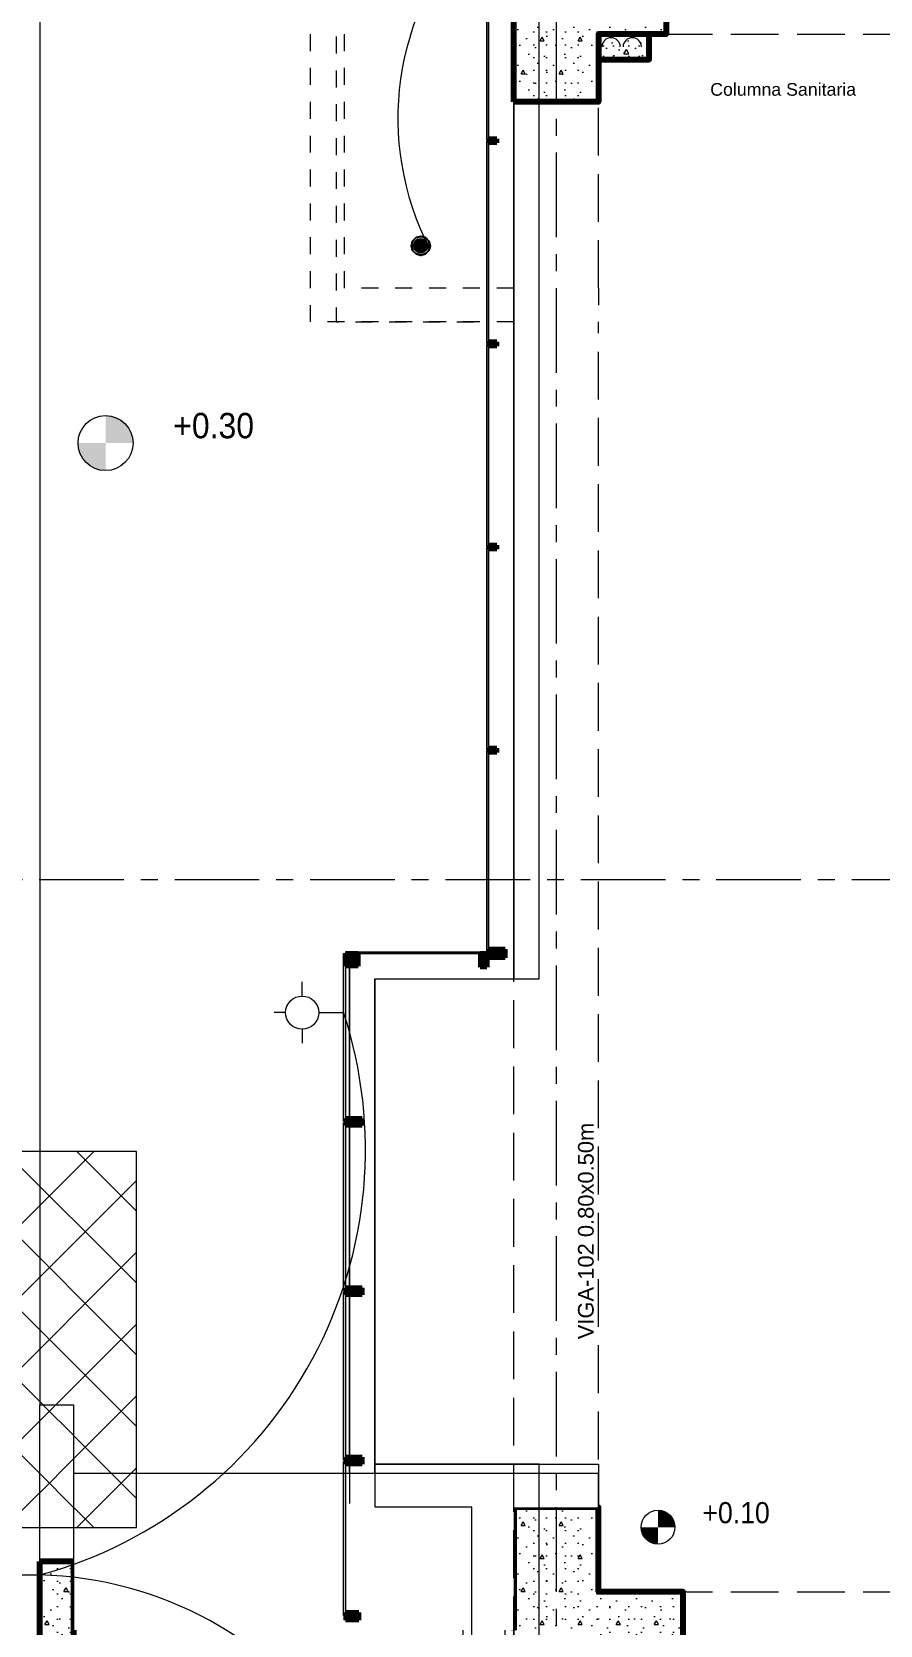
# Model space of a CAD drawing. Header units: inches. Extents: x 2704.1 to 2801.6, y 2415.6 to 2497.
# Drawn here: x 2719.08 to 2724.09, y 2455.39 to 2464.8 of the extents above; entities that cross this region are included whole.
import ezdxf
from ezdxf.lldxf.tags import DXFTag

# ---------------------------------------------------------------- set-up
doc = ezdxf.new("R2010")
doc.units = ezdxf.units.IN
doc.set_wipeout_variables(frame=1)
for name, pattern in [('Hidden Line', [0.391222, 0.282222, -0.109]), ('Punto & Raya', [0.65, 0.5, -0.075, 0, -0.075]), ('Rayas', [0.1, 0.05, -0.05]), ('super', [0.125, 0.075, -0.05]), ('Wipeout_Contour', [1, 0, -1])]:
    doc.linetypes.add(name, pattern=pattern)
for name, color, linetype, lineweight in [('.', 10, 'Continuous', 0), ('00_IE_Luminarias', 6, 'Continuous', 30), ('ALUMBRADO_PVC', 6, 'PVC1', 30)]:
    doc.layers.add(name, color=color, linetype=linetype, lineweight=lineweight)
for name, color, linetype in [('02 _ ARQ _ ALB _ Ejes Generales', 7, 'Continuous'), ('02 _ ARQ _ ZON _ Espacio.3D', 7, 'Continuous'), ('08 _ STR _ EXT _ 06 Columnas', 7, 'Continuous'), ('08 _ STR _ EXT _ 07 Losa Aligerada', 7, 'Continuous'), ('08 _ STR _ EXT _ 08 Placas Inclinadas', 7, 'Continuous'), ('08 _ STR _ EXT _ 09 Vigas', 7, 'Continuous'), ('Acabado - Muros', 7, 'Continuous'), ('ESQUEMAS', 7, 'Continuous'), ('Estructura - 03 LOSA', 7, 'Continuous'), ('Estructura - 04 MURO', 7, 'Continuous'), ('Estructura - Carga', 7, 'Continuous'), ('Marcador - Secciones', 251, 'Continuous'), ('MEP - HVAC', 7, 'Continuous'), ('Notas - Etiquetas', 251, 'Continuous')]:
    doc.layers.add(name, color=color, linetype=linetype)
doc.layers.add('DLX_TERR_LUM', color=7, linetype='Continuous', true_color=0x92fcfc)
doc.styles.add('Estilo_Generado_4', font='swisse.ttf')
doc.styles.add('{18b73a54-fa43-428c-adcb-c1c7bbdf2c84}', font='Simplex.shx')
tags = doc.linetypes.add('PVC1', pattern='A,1,-0.19772,["PVC",{18b73a54-fa43-428c-adcb-c1c7bbdf2c84},S=0.13,R=0,X=0,Y=-0.061851],-0.507647', length=1.705367).pattern_tags.tags
tags[6] = DXFTag(74, 10)
pattern_1 = [(0, (2712.85563, 2425.38577), (0, 0.3897114), [0.024375, -0.200625]), (0, (2712.96813, 2425.58063), (0, 0.3897114), [0.024375, -0.200625]), (60, (2712.85563, 2425.38577), (-0.3375, 0.1948557), [0.024375, -0.200625]), (60, (2713.08063, 2425.38577), (-0.3375, 0.1948557), [0.024375, -0.200625]), (120, (2712.88, 2425.38577), (0.3375, 0.1948557), [0.024375, -0.200625]), (120, (2713.105, 2425.38577), (0.3375, 0.1948557), [0.024375, -0.200625]), (0, (2712.85563, 2425.42327), (0, 0.075), [0, -0.075, 0, -0.1125]), (45, (2712.89313, 2425.42327), (-0.05303301, 0.05303301), [0, -0.05625, 0, -0.09375])]

# ---------------------------------------------------------------- blocks, each defined once
blk = doc.blocks.new('luminaria exterior')
at = {"layer": '.'}
h = blk.add_hatch(dxfattribs=at)
h.set_pattern_fill('TRIANG', color=4, scale=0.005)
h.set_pattern_definition([(60, (0, 0), (-0.000937499998, 0.00162379763), [0.0009375, -0.0009375]), (120, (0, 0), (-0.001874999998, 1e-12), [0.0009375, -0.0009375]), (0, (-0.0004687, 0.0008119), (0.0009375, 0.00162379763), [0.0009375, -0.0009375])])
edge = h.paths.add_edge_path()
edge.add_arc((123.5526, 16.6566), 0.0381, 0, 360)
h = blk.add_hatch(dxfattribs=at)
h.set_pattern_fill('TRANS', color=4)
h.set_pattern_definition([(0, (0, 0), (0, 0.25), []), (0, (0, 0.125), (0, 0.25), [0.125, -0.125])])
h.paths.add_polyline_path([(123.5249, 16.6566, 1), (123.5802, 16.6566, 1)])
at = {"color": 3}
blk.add_circle((123.5526, 16.6566), 0.0395, dxfattribs=at)
at = {"layer": 'DLX_TERR_LUM', "color": 3}
for points in [[(123.5048, 16.6841, 0), (123.4974, 16.6566, 0)], [(123.4974, 16.6566, 0), (123.5048, 16.6841, 0)], [(123.4974, 16.6566, 0), (123.4977, 16.6566, 0)], [(123.4974, 16.6566, 0), (123.5048, 16.6291, 0)], [(123.4977, 16.6566, 0), (123.4974, 16.6566, 0)], [(123.5048, 16.6291, 0), (123.4974, 16.6566, 0)], [(123.4977, 16.6566, 0), (123.5051, 16.6841, 0)], [(123.5051, 16.6841, 0), (123.4977, 16.6566, 0)], [(123.5051, 16.6291, 0), (123.4977, 16.6566, 0)], [(123.4977, 16.6566, 0), (123.5051, 16.6291, 0)], [(123.5249, 16.7042, 0), (123.5048, 16.6841, 0)], [(123.5048, 16.6841, 0), (123.5249, 16.7042, 0)], [(123.5048, 16.6841, 0), (123.5051, 16.6841, 0)], [(123.5051, 16.6841, 0), (123.5048, 16.6841, 0)], [(123.5051, 16.6841, 0), (123.5252, 16.7042, 0)], [(123.5252, 16.7042, 0), (123.5051, 16.6841, 0)], [(123.5182, 16.6763, 0), (123.5129, 16.6566, 0)], [(123.5129, 16.6566, 0), (123.5182, 16.6763, 0)], [(123.5129, 16.6566, 0), (123.5182, 16.6368, 0)], [(123.5182, 16.6368, 0), (123.5129, 16.6566, 0)], [(123.5327, 16.6908, 0), (123.5182, 16.6763, 0)], [(123.5182, 16.6763, 0), (123.5327, 16.6908, 0)], [(123.5524, 16.7116, 0), (123.5249, 16.7042, 0)], [(123.5249, 16.7042, 0), (123.5524, 16.7116, 0)], [(123.5249, 16.7042, 0), (123.5252, 16.7042, 0)], [(123.5252, 16.7042, 0), (123.5249, 16.7042, 0)], [(123.5252, 16.7042, 0), (123.5527, 16.7116, 0)], [(123.5527, 16.7116, 0), (123.5252, 16.7042, 0)], [(123.5524, 16.6961, 0), (123.5327, 16.6908, 0)], [(123.5327, 16.6908, 0), (123.5524, 16.6961, 0)], [(123.5799, 16.7042, 0), (123.5524, 16.7116, 0)], [(123.5524, 16.7116, 0), (123.5799, 16.7042, 0)], [(123.5722, 16.6908, 0), (123.5524, 16.6961, 0)], [(123.5524, 16.6961, 0), (123.5722, 16.6908, 0)], [(123.5527, 16.7116, 0), (123.5802, 16.7042, 0)], [(123.5802, 16.7042, 0), (123.5527, 16.7116, 0)], [(123.5722, 16.6908, 0), (123.5866, 16.6763, 0)], [(123.6, 16.6841, 0), (123.5799, 16.7042, 0)], [(123.5799, 16.7042, 0), (123.6, 16.6841, 0)], [(123.5802, 16.7042, 0), (123.6004, 16.6841, 0)], [(123.6004, 16.6841, 0), (123.5802, 16.7042, 0)], [(123.5919, 16.6566, 0), (123.5866, 16.6763, 0)], [(123.5866, 16.6763, 0), (123.5919, 16.6566, 0)], [(123.5866, 16.6368, 0), (123.5919, 16.6566, 0)], [(123.5919, 16.6566, 0), (123.5866, 16.6368, 0)], [(123.6074, 16.6566, 0), (123.6, 16.6841, 0)], [(123.6, 16.6841, 0), (123.6074, 16.6566, 0)], [(123.6, 16.6291, 0), (123.6074, 16.6566, 0)], [(123.6074, 16.6566, 0), (123.6, 16.6291, 0)], [(123.6004, 16.6841, 0), (123.6077, 16.6566, 0)], [(123.6077, 16.6566, 0), (123.6004, 16.6841, 0)], [(123.6077, 16.6566, 0), (123.6004, 16.6291, 0)], [(123.6004, 16.6291, 0), (123.6077, 16.6566, 0)], [(123.6074, 16.6566, 0), (123.6077, 16.6566, 0)], [(123.6077, 16.6566, 0), (123.6074, 16.6566, 0)], [(123.5048, 16.6291, 0), (123.5249, 16.6089, 0)], [(123.5249, 16.6089, 0), (123.5048, 16.6291, 0)], [(123.5252, 16.6089, 0), (123.5051, 16.6291, 0)], [(123.5051, 16.6291, 0), (123.5252, 16.6089, 0)], [(123.5182, 16.6368, 0), (123.5327, 16.6224, 0)], [(123.5327, 16.6224, 0), (123.5182, 16.6368, 0)], [(123.5249, 16.6089, 0), (123.5524, 16.6016, 0)], [(123.5252, 16.6089, 0), (123.5249, 16.6089, 0)], [(123.5249, 16.6089, 0), (123.5252, 16.6089, 0)], [(123.5524, 16.6016, 0), (123.5249, 16.6089, 0)], [(123.5527, 16.6016, 0), (123.5252, 16.6089, 0)], [(123.5252, 16.6089, 0), (123.5527, 16.6016, 0)], [(123.5327, 16.6224, 0), (123.5524, 16.6171, 0)], [(123.5524, 16.6171, 0), (123.5327, 16.6224, 0)], [(123.5524, 16.6171, 0), (123.5722, 16.6224, 0)], [(123.5722, 16.6224, 0), (123.5524, 16.6171, 0)], [(123.5524, 16.6016, 0), (123.5799, 16.6089, 0)], [(123.5799, 16.6089, 0), (123.5524, 16.6016, 0)], [(123.5802, 16.6089, 0), (123.5527, 16.6016, 0)], [(123.5527, 16.6016, 0), (123.5802, 16.6089, 0)], [(123.5722, 16.6224, 0), (123.5866, 16.6368, 0)], [(123.5866, 16.6368, 0), (123.5722, 16.6224, 0)], [(123.5799, 16.6089, 0), (123.6, 16.6291, 0)], [(123.6, 16.6291, 0), (123.5799, 16.6089, 0)], [(123.5799, 16.6089, 0), (123.5802, 16.6089, 0)], [(123.5802, 16.6089, 0), (123.5799, 16.6089, 0)], [(123.6004, 16.6291, 0), (123.5802, 16.6089, 0)], [(123.5802, 16.6089, 0), (123.6004, 16.6291, 0)]]:
    blk.add_polyline3d(points, dxfattribs=at)
at = {"layer": 'DLX_TERR_LUM'}
for points in [[(123.5524, 16.7116, 0), (123.5527, 16.7116, 0)], [(123.5527, 16.7116, 0), (123.5524, 16.7116, 0)], [(123.5866, 16.6763, 0), (123.5722, 16.6908, 0)], [(123.5799, 16.7042, 0), (123.5802, 16.7042, 0)], [(123.5802, 16.7042, 0), (123.5799, 16.7042, 0)], [(123.6, 16.6841, 0), (123.6004, 16.6841, 0)], [(123.6004, 16.6841, 0), (123.6, 16.6841, 0)], [(123.5048, 16.6291, 0), (123.5051, 16.6291, 0)], [(123.5051, 16.6291, 0), (123.5048, 16.6291, 0)], [(123.5524, 16.6016, 0), (123.5527, 16.6016, 0)], [(123.5527, 16.6016, 0), (123.5524, 16.6016, 0)], [(123.6, 16.6291, 0), (123.6004, 16.6291, 0)], [(123.6004, 16.6291, 0), (123.6, 16.6291, 0)]]:
    blk.add_polyline3d(points, dxfattribs=at)
blk = doc.blocks.new('ss')
at = {"layer": '00_IE_Luminarias', "linetype": 'Continuous', "lineweight": 13}
for p, q in [((-785.2422, -1530.1635, 0), (-785.2422, -1530.0807, 0)), ((-784.997, -1530.3193, 0), (-784.997, -1530.2039, 0)), ((-785.3403, -1530.2616, 0), (-785.4071, -1530.2616, 0)), ((-785.1441, -1530.2616, 0), (-784.997, -1530.2616, 0)), ((-785.2422, -1530.3597, 0), (-785.2422, -1530.4425, 0))]:
    blk.add_line(p, q, dxfattribs=at)
blk.add_circle((-785.2422, -1530.2616, 0), 0.0981, dxfattribs=at)

msp = doc.modelspace()

# ---------------------------------------------------------------- hatches: boundary and pattern name
at = {"linetype": 'Continuous', "lineweight": 13, "true_color": 0x636466}
for points in [[(2719.5138, 2462.3705), (2719.6763, 2462.3705), (2719.664, 2462.4326), (2719.6287, 2462.4854), (2719.576, 2462.5206), (2719.5138, 2462.533)], [(2719.5138, 2462.3705), (2719.3513, 2462.3705), (2719.3637, 2462.3083), (2719.3989, 2462.2556), (2719.4516, 2462.2203), (2719.5138, 2462.208)], [(2722.7778, 2455.9674), (2722.8778, 2455.9674), (2722.8702, 2456.0056), (2722.8485, 2456.0381), (2722.816, 2456.0598), (2722.7778, 2456.0674)], [(2722.7778, 2455.9674), (2722.6778, 2455.9674), (2722.6854, 2455.9291), (2722.7071, 2455.8967), (2722.7395, 2455.875), (2722.7778, 2455.8674)]]:
    msp.add_hatch(color=251, dxfattribs=at).paths.add_polyline_path(points)
at = {"layer": '08 _ STR _ EXT _ 06 Columnas', "linetype": 'Continuous', "lineweight": 9}
h = msp.add_hatch(dxfattribs=at)
h.set_pattern_fill('HORMIGÓN_EN_MASA_0002', style=0, pattern_type=2)
h.set_pattern_definition(pattern_1)
h.paths.add_polyline_path([(2722.4256, 2456.0858), (2721.9256, 2456.0858), (2721.9256, 2455.3603), (2722.4256, 2455.3603), (2722.4256, 2455.1293), (2721.9256, 2455.1293), (2721.9256, 2455.0858), (2722.9256, 2455.0858), (2722.9256, 2455.5858), (2722.4256, 2455.5858)])
at = {"layer": 'Estructura - Carga', "linetype": 'Continuous', "lineweight": 13}
h = msp.add_hatch(dxfattribs=at)
h.set_pattern_fill('HORMIGÓN_ARMADO_0002', color=251, style=0, pattern_type=2)
h.set_pattern_definition([(0, (2712.85563, 2425.38577), (0, 0.3117692), [0.03, -0.15]), (0, (2712.94563, 2425.54166), (0, 0.3117692), [0.03, -0.15]), (60, (2712.85563, 2425.38577), (-0.27, 0.1558846), [0.03, -0.15]), (60, (2713.03563, 2425.38577), (-0.27, 0.1558846), [0.03, -0.15]), (120, (2712.88563, 2425.38577), (0.27, 0.1558846), [0.03, -0.15]), (120, (2713.06563, 2425.38577), (0.27, 0.1558846), [0.03, -0.15]), (0, (2712.85563, 2425.41577), (0, 0.06), [0, -0.06, 0, -0.09]), (45, (2712.88563, 2425.41577), (-0.04242641, 0.04242641), [0, -0.045, 0, -0.075])])
h.paths.add_polyline_path([(2722.4256, 2464.6358), (2722.7256, 2464.6358), (2722.7256, 2464.7858), (2722.4256, 2464.7858)])

# ---------------------------------------------------------------- linework, layer by layer
at = {"color": 251, "linetype": 'Continuous', "lineweight": 13, "true_color": 0x636466}
for centre, radius in [((2719.5138, 2462.3705), 0.1625), ((2722.7778, 2455.9674), 0.1)]:
    msp.add_circle(centre, radius, dxfattribs=at)
at = {"layer": '02 _ ARQ _ ZON _ Espacio.3D', "color": 254, "linetype": 'Continuous', "lineweight": 0, "flags": 128}
msp.add_lwpolyline([(2721.1056, 2456.3389), (2722.4256, 2456.3389), (2722.4256, 2455.5858), (2722.9256, 2455.5858), (2722.9256, 2455.1358), (2728.9256, 2455.1358), (2728.9256, 2456.386), (2729.3756, 2456.386), (2729.3755, 2464.3858), (2728.9255, 2464.3858), (2728.9256, 2465.2858), (2722.8256, 2465.2858), (2722.8256, 2464.7858), (2722.4256, 2464.7858), (2722.4256, 2464.3858), (2721.9256, 2464.3858), (2721.9256, 2459.2058), (2721.1056, 2459.2058)], close=True, dxfattribs=at)
at = {"layer": '08 _ STR _ EXT _ 06 Columnas', "color": 7, "linetype": 'Continuous', "lineweight": 80, "flags": 128}
msp.add_lwpolyline([(2721.9256, 2455.1293), (2721.9256, 2455.0858), (2722.9256, 2455.0858), (2722.9256, 2455.5858), (2722.4256, 2455.5858), (2722.4256, 2456.0858), (2721.9256, 2456.0858), (2721.9256, 2455.3603)], dxfattribs=at)
at = {"layer": '08 _ STR _ EXT _ 07 Losa Aligerada', "color": 254, "linetype": 'Rayas', "lineweight": 18, "flags": 128}
msp.add_lwpolyline([(2721.0256, 2453.325), (2720.5256, 2453.325), (2720.5256, 2431.1858), (2738.0909, 2431.1858), (2738.0909, 2432.5858), (2743.2871, 2432.5858), (2743.2871, 2431.3863), (2749.9256, 2431.3863), (2749.9256, 2428.7611), (2757.4256, 2428.7611), (2757.4256, 2431.4358), (2765.1756, 2431.4358), (2765.1756, 2440.3857), (2764.4256, 2440.3857), (2764.4256, 2443.4858), (2764.4256, 2443.4858), (2764.4256, 2445.7358), (2759.5256, 2445.7358), (2759.5256, 2447.7358), (2759.5256, 2447.9858), (2759.5256, 2449.8858), (2759.5256, 2450.1358), (2759.5256, 2452.1358), (2764.4256, 2452.1358), (2764.4256, 2455.0858), (2764.4256, 2455.0858), (2764.4256, 2460.5863), (2765.3756, 2460.5863), (2765.3756, 2466.4858), (2751.8109, 2466.4858), (2751.8109, 2466.1859), (2746.9035, 2466.1859), (2746.9035, 2465.8859), (2736.2256, 2465.8859), (2736.2256, 2469.2593), (2729.1255, 2469.2593), (2729.1255, 2465.2858), (2723.9757, 2465.2858), (2723.9757, 2466.3358), (2720.8756, 2466.3358), (2720.8756, 2463.0857), (2721.9256, 2463.0857), (2721.9256, 2459.2858), (2721.0256, 2459.2858)], close=True, dxfattribs=at)
at = {"layer": '08 _ STR _ EXT _ 07 Losa Aligerada', "color": 254, "linetype": 'Continuous', "lineweight": 18, "flags": 128}
msp.add_lwpolyline([(2764.4256, 2465.2858), (2721.9256, 2465.2858), (2721.9256, 2459.2058), (2721.1056, 2459.2058), (2721.1056, 2456.0858), (2721.9256, 2456.0858), (2721.9256, 2442.7858)], dxfattribs=at)
at = {"layer": '08 _ STR _ EXT _ 09 Vigas', "color": 251, "linetype": 'super', "lineweight": 13}
for p, q in [((2720.7256, 2463.0857), (2720.7256, 2466.4858)), ((2720.9256, 2463.2857), (2720.9256, 2466.2858)), ((2722.4256, 2463.2857), (2722.4256, 2463.0857))]:
    msp.add_line(p, q, dxfattribs=at)
at = {"layer": '08 _ STR _ EXT _ 09 Vigas', "color": 251, "linetype": 'Hidden Line', "lineweight": 13}
for p, q in [((2722.4256, 2463.2857), (2722.4256, 2464.7858)), ((2722.4256, 2464.7858), (2728.9256, 2464.7858))]:
    msp.add_line(p, q, dxfattribs=at)
at = {"layer": 'Estructura - Carga', "color": 7, "linetype": 'Continuous', "lineweight": 80, "flags": 128}
msp.add_lwpolyline([(2722.4256, 2464.6358), (2722.7256, 2464.6358), (2722.7256, 2464.7858), (2722.4256, 2464.7858)], close=True, dxfattribs=at)
at = {"layer": 'MEP - HVAC', "color": 7, "linetype": 'Continuous', "lineweight": 13, "flags": 128}
for points in [[(2722.5546, 2464.7108, 1), (2722.4466, 2464.7108, 1)], [(2722.6796, 2464.7108, 1), (2722.5716, 2464.7108, 1)]]:
    msp.add_lwpolyline(points, format="xyb", dxfattribs=at)

# ---------------------------------------------------------------- block references
msp.add_blockref('luminaria exterior', (2597.8231, 2446.8795))

# ---------------------------------------------------------------- texts
at = {"color": 251, "lineweight": 13, "true_color": 0x636466, "attachment_point": 7, "style": 'Estilo_Generado_4'}
for s, insert, char_height in [('\\A1;{\\W0.900000x;\\pql;\\fSwis721 Ex BT|b0|i0|c0|p34;+0.30}', (2719.9138, 2462.3965), 0.15), ('\\A1;{\\W0.900000x;\\pql;\\fSwis721 Ex BT|b0|i0|c0|p34;+0.10}', (2723.0403, 2455.9891), 0.125)]:
    msp.add_mtext(s, dxfattribs=dict(at, insert=insert, char_height=char_height))
at = {"layer": 'Notas - Etiquetas', "color": 8, "linetype": 'Continuous', "lineweight": 35, "insert": (2723.0863, 2464.4588), "char_height": 0.075, "attachment_point": 4, "style": 'Estilo_Generado_4'}
msp.add_mtext('\\A1;{\\pql;\\fSwis721 Ex BT|b0|i0|c0|p34;Columna Sanitaria}', dxfattribs=at)
at = {"layer": 'Notas - Etiquetas', "color": 8, "linetype": 'Continuous', "lineweight": 13, "insert": (2722.3989, 2457.0776), "char_height": 0.0925, "attachment_point": 7, "rotation": 90, "style": 'Estilo_Generado_4'}
msp.add_mtext('\\A1;{\\pql;\\fSwis721 Ex BT|b0|i0|c0|p34;VIGA-102\\fSwis721 Ex BT|b0|i0|c0|p34; \\fSwis721 Ex BT|b0|i0|c0|p34;0.80\\fSwis721 Ex BT|b0|i0|c0|p34;x\\fSwis721 Ex BT|b0|i0|c0|p34;0.50\\fSwis721 Ex BT|b0|i0|c0|p34;m}', dxfattribs=at)

# ---------------------------------------------------------------- next in the draw order: wipeouts: each hides what was drawn before it
at = {"color": 254, "linetype": 'Wipeout_Contour', "lineweight": 0, "ltscale": 104.767054}
msp.add_wipeout([(2721.7756, 2459.3558), (2721.7756, 2459.2058), (2721.9256, 2459.2058)], dxfattribs=at).dxf.layer = 'Estructura - 04 MURO'
at = {"color": 254, "linetype": 'Wipeout_Contour', "lineweight": 0, "ltscale": 119.563409}
msp.add_wipeout([(2721.8756, 2456.1079), (2721.6256, 2456.1079), (2721.6256, 2451.7359), (2721.8756, 2451.7359)], dxfattribs=at).dxf.layer = 'Estructura - 04 MURO'

# ---------------------------------------------------------------- next in the draw order: linework, layer by layer
at = {"layer": 'Estructura - 04 MURO', "color": 7, "linetype": 'Continuous', "lineweight": 13, "flags": 128}
for points in [[(2721.6256, 2456.1079), (2721.6256, 2451.7359)], [(2721.8756, 2456.1079), (2721.6256, 2456.1079)], [(2721.8756, 2451.7358), (2721.8756, 2456.1079)]]:
    msp.add_lwpolyline(points, dxfattribs=at)

# ---------------------------------------------------------------- next in the draw order: wipeouts: each hides what was drawn before it
at = {"color": 254, "linetype": 'Wipeout_Contour', "lineweight": 0, "ltscale": 232.603128}
msp.add_wipeout([(2721.7756, 2459.3558), (2721.9256, 2459.3558), (2721.9256, 2464.3858), (2721.9256, 2464.3858), (2721.9256, 2465.2858), (2721.7756, 2465.2858)], dxfattribs=at).dxf.layer = 'Estructura - 04 MURO'

# ---------------------------------------------------------------- next in the draw order: hatches: boundary and pattern name
at = {"layer": '08 _ STR _ EXT _ 06 Columnas', "linetype": 'Continuous', "lineweight": 9}
h = msp.add_hatch(dxfattribs=at)
h.set_pattern_fill('HORMIGÓN_EN_MASA_0002', style=0, pattern_type=2)
h.set_pattern_definition(pattern_1)
h.paths.add_polyline_path([(2721.9256, 2464.3858), (2722.4256, 2464.3858), (2722.4256, 2464.7858), (2722.8256, 2464.7858), (2722.8256, 2465.2858), (2721.9256, 2465.2858)])
at = {"layer": 'Acabado - Muros', "linetype": 'Continuous', "lineweight": 9}
for points in [[(2721.7656, 2465.3508), (2721.7656, 2464.1608), (2721.7756, 2464.1608), (2721.7756, 2465.3508)], [(2721.7656, 2464.1508), (2721.7656, 2462.9608), (2721.7756, 2462.9608), (2721.7756, 2464.1508)], [(2721.7656, 2462.9508), (2721.7656, 2461.7608), (2721.7756, 2461.7608), (2721.7756, 2462.9508)], [(2721.7656, 2461.7508), (2721.7656, 2460.5608), (2721.7756, 2460.5608), (2721.7756, 2461.7508)]]:
    msp.add_hatch(color=250, dxfattribs=at).paths.add_polyline_path(points)
at = {"layer": 'Acabado - Muros', "linetype": 'Continuous', "lineweight": 0}
for points in [[(2721.8256, 2464.1683), (2721.7756, 2464.1683), (2721.7756, 2464.1433), (2721.8256, 2464.1433)], [(2721.8256, 2462.9683), (2721.7756, 2462.9683), (2721.7756, 2462.9433), (2721.8256, 2462.9433)], [(2721.8256, 2461.7683), (2721.7756, 2461.7683), (2721.7756, 2461.7433), (2721.8256, 2461.7433)], [(2721.8256, 2460.5683), (2721.7756, 2460.5683), (2721.7756, 2460.5433), (2721.8256, 2460.5433)]]:
    msp.add_hatch(color=254, dxfattribs=at).paths.add_polyline_path(points)

# ---------------------------------------------------------------- next in the draw order: linework, layer by layer
at = {"layer": '08 _ STR _ EXT _ 06 Columnas', "color": 7, "linetype": 'Continuous', "lineweight": 80, "flags": 128}
msp.add_lwpolyline([(2721.9256, 2464.3858), (2721.9256, 2465.2858), (2722.8256, 2465.2858), (2722.8256, 2464.7858), (2722.4256, 2464.7858), (2722.4256, 2464.3858)], close=True, dxfattribs=at)
at = {"layer": '08 _ STR _ EXT _ 09 Vigas', "color": 251, "linetype": 'Hidden Line', "lineweight": 13}
msp.add_line((2721.9256, 2463.2857), (2721.9256, 2465.2858), dxfattribs=at)
at = {"layer": '08 _ STR _ EXT _ 09 Vigas', "color": 251, "linetype": 'super', "lineweight": 13}
for p, q in [((2721.9256, 2463.2857), (2720.9256, 2463.2857)), ((2721.9256, 2463.0857), (2720.7256, 2463.0857))]:
    msp.add_line(p, q, dxfattribs=at)
at = {"layer": 'Acabado - Muros', "color": 7, "linetype": 'Continuous', "lineweight": 60}
for p, q in [((2721.7756, 2464.1683), (2721.7756, 2464.1433)), ((2721.8256, 2464.1683), (2721.7756, 2464.1683)), ((2721.8256, 2464.1433), (2721.7756, 2464.1433)), ((2721.8256, 2464.1683), (2721.8256, 2464.1433)), ((2721.7756, 2462.9683), (2721.7756, 2462.9433)), ((2721.8256, 2462.9683), (2721.7756, 2462.9683)), ((2721.8256, 2462.9683), (2721.8256, 2462.9433)), ((2721.8256, 2462.9433), (2721.7756, 2462.9433)), ((2721.7756, 2461.7683), (2721.7756, 2461.7433)), ((2721.8256, 2461.7683), (2721.7756, 2461.7683)), ((2721.8256, 2461.7433), (2721.7756, 2461.7433)), ((2721.8256, 2461.7683), (2721.8256, 2461.7433)), ((2721.7756, 2460.5683), (2721.7756, 2460.5433)), ((2721.8256, 2460.5683), (2721.7756, 2460.5683)), ((2721.8256, 2460.5433), (2721.7756, 2460.5433)), ((2721.8256, 2460.5683), (2721.8256, 2460.5433))]:
    msp.add_line(p, q, dxfattribs=at)
at = {"layer": 'Acabado - Muros', "color": 7, "linetype": 'Continuous', "lineweight": 13, "flags": 128}
for points in [[(2721.7656, 2465.3508), (2721.7756, 2465.3508), (2721.7756, 2464.1608), (2721.7656, 2464.1608)], [(2721.7656, 2464.1508), (2721.7756, 2464.1508), (2721.7756, 2462.9608), (2721.7656, 2462.9608)], [(2721.7656, 2462.9508), (2721.7756, 2462.9508), (2721.7756, 2461.7608), (2721.7656, 2461.7608)], [(2721.7656, 2461.7508), (2721.7756, 2461.7508), (2721.7756, 2460.5608), (2721.7656, 2460.5608)]]:
    msp.add_lwpolyline(points, close=True, dxfattribs=at)
at = {"layer": 'ALUMBRADO_PVC', "linetype": 'PVC1', "lineweight": 15, "ltscale": 0.2}
msp.add_arc((2722.9145, 2464.2884), 1.6737, 66.46868, 207.27155, dxfattribs=at)
at = {"layer": 'Marcador - Secciones', "color": 251, "linetype": 'Punto & Raya', "lineweight": 13}
msp.add_line((2717.5223, 2459.7925), (2768.7959, 2459.7925), dxfattribs=at)

# ---------------------------------------------------------------- next in the draw order: wipeouts: each hides what was drawn before it
at = {"color": 254, "linetype": 'Wipeout_Contour', "lineweight": 0, "ltscale": 105.660484}
msp.add_wipeout([(2721.9256, 2459.3558), (2721.7756, 2459.3558), (2721.9256, 2459.2058)], dxfattribs=at).dxf.layer = 'Estructura - 04 MURO'

# ---------------------------------------------------------------- next in the draw order: hatches: boundary and pattern name
at = {"layer": 'Acabado - Muros', "linetype": 'Continuous', "lineweight": 9}
msp.add_hatch(color=250, dxfattribs=at).paths.add_polyline_path([(2721.7656, 2460.5508), (2721.7656, 2459.3608), (2721.7756, 2459.3608), (2721.7756, 2460.5508)])
at = {"layer": 'Acabado - Muros', "linetype": 'Continuous', "lineweight": 0}
msp.add_hatch(color=254, dxfattribs=at).paths.add_polyline_path([(2721.8756, 2459.3808), (2721.7756, 2459.3808), (2721.7756, 2459.3308), (2721.8756, 2459.3308)])

# ---------------------------------------------------------------- next in the draw order: linework, layer by layer
at = {"layer": 'Acabado - Muros', "color": 7, "linetype": 'Continuous', "lineweight": 60}
for p, q in [((2721.7756, 2459.3808), (2721.7756, 2459.3308)), ((2721.8756, 2459.3808), (2721.7756, 2459.3808)), ((2721.8756, 2459.3308), (2721.7756, 2459.3308)), ((2721.8756, 2459.3808), (2721.8756, 2459.3308))]:
    msp.add_line(p, q, dxfattribs=at)
at = {"layer": 'Acabado - Muros', "color": 7, "linetype": 'Continuous', "lineweight": 13, "flags": 128}
msp.add_lwpolyline([(2721.7656, 2460.5508), (2721.7756, 2460.5508), (2721.7756, 2459.3608), (2721.7656, 2459.3608)], close=True, dxfattribs=at)
at = {"layer": 'Estructura - 03 LOSA', "color": 7, "linetype": 'Continuous', "lineweight": 18, "flags": 128}
msp.add_lwpolyline([(2719.1258, 2466.2358), (2719.1258, 2455.9925), (2720.9556, 2455.9925), (2720.9556, 2459.3558), (2721.7756, 2459.3558), (2721.7756, 2465.4358), (2736.4256, 2465.4358), (2736.4256, 2466.2358)], dxfattribs=at)
at = {"layer": 'Estructura - 04 MURO', "color": 7, "linetype": 'Continuous', "lineweight": 13, "flags": 128}
for points in [[(2721.7756, 2465.4358), (2721.7756, 2459.3558)], [(2721.9256, 2459.2058), (2721.9256, 2464.3858)]]:
    msp.add_lwpolyline(points, dxfattribs=at)

# ---------------------------------------------------------------- next in the draw order: wipeouts: each hides what was drawn before it
at = {"color": 254, "linetype": 'Wipeout_Contour', "lineweight": 0, "ltscale": 125.976197}
msp.add_wipeout([(2719.3258, 2456.6882), (2719.1258, 2456.6882), (2719.1258, 2455.7644), (2719.3258, 2455.7644)], dxfattribs=at).dxf.layer = '08 _ STR _ EXT _ 08 Placas Inclinadas'
at = {"color": 254, "linetype": 'Wipeout_Contour', "lineweight": 0, "ltscale": 104.150828}
msp.add_wipeout([(2721.1056, 2459.2058), (2720.9556, 2459.3558), (2720.9556, 2459.2058)], dxfattribs=at).dxf.layer = 'Estructura - 04 MURO'

# ---------------------------------------------------------------- next in the draw order: hatches: boundary and pattern name
at = {"layer": '08 _ STR _ EXT _ 08 Placas Inclinadas', "linetype": 'Continuous', "lineweight": 9}
h = msp.add_hatch(dxfattribs=at)
h.set_pattern_fill('HORMIGÓN_EN_MASA_0002', style=0, pattern_type=2)
h.set_pattern_definition(pattern_1)
h.paths.add_polyline_path([(2719.1258, 2455.1293), (2719.3258, 2455.1293), (2719.3258, 2455.7644), (2719.1258, 2455.7644)])

# ---------------------------------------------------------------- next in the draw order: linework, layer by layer
at = {"layer": '08 _ STR _ EXT _ 08 Placas Inclinadas', "color": 7, "linetype": 'Continuous', "lineweight": 80}
msp.add_line((2719.3258, 2455.7644), (2719.1258, 2455.7644), dxfattribs=at)
at = {"layer": '08 _ STR _ EXT _ 08 Placas Inclinadas', "color": 7, "linetype": 'Continuous', "lineweight": 13, "flags": 128}
for points in [[(2719.3258, 2456.6882), (2719.1258, 2456.6882)], [(2719.1258, 2455.7644), (2719.1258, 2456.6882)]]:
    msp.add_lwpolyline(points, dxfattribs=at)
at = {"layer": '08 _ STR _ EXT _ 08 Placas Inclinadas', "color": 7, "linetype": 'Continuous', "lineweight": 80, "flags": 128}
for points in [[(2719.1258, 2455.1293), (2719.1258, 2455.7644)], [(2719.3258, 2455.1293), (2719.3258, 2455.7644)]]:
    msp.add_lwpolyline(points, dxfattribs=at)

# ---------------------------------------------------------------- next in the draw order: block references
at = {"color": 2, "lineweight": 80}
msp.add_blockref('ss', (3504.1228, 3985.9477, 0), dxfattribs=at)

# ---------------------------------------------------------------- next in the draw order: wipeouts: each hides what was drawn before it
at = {"color": 254, "linetype": 'Wipeout_Contour', "lineweight": 0, "ltscale": 139.876026}
msp.add_wipeout([(2721.1056, 2459.2058), (2721.7756, 2459.2058), (2721.7756, 2459.3558), (2721.1056, 2459.3558)], dxfattribs=at).dxf.layer = 'Estructura - 04 MURO'

# ---------------------------------------------------------------- next in the draw order: hatches: boundary and pattern name
at = {"layer": 'Acabado - Muros', "linetype": 'Continuous', "lineweight": 0}
msp.add_hatch(color=254, dxfattribs=at).paths.add_polyline_path([(2721.7263, 2459.2758), (2721.7663, 2459.2758), (2721.7663, 2459.3558), (2721.7263, 2459.3558)])

# ---------------------------------------------------------------- next in the draw order: linework, layer by layer
at = {"layer": 'Acabado - Muros', "color": 7, "linetype": 'Continuous', "lineweight": 60}
for p, q in [((2721.7263, 2459.3558), (2721.7263, 2459.2758)), ((2721.7663, 2459.3558), (2721.7263, 2459.3558)), ((2721.7663, 2459.3558), (2721.7663, 2459.2758)), ((2721.7663, 2459.2758), (2721.7263, 2459.2758))]:
    msp.add_line(p, q, dxfattribs=at)

# ---------------------------------------------------------------- next in the draw order: wipeouts: each hides what was drawn before it
at = {"color": 254, "linetype": 'Wipeout_Contour', "lineweight": 0, "ltscale": 105.069403}
msp.add_wipeout([(2721.1056, 2459.3558), (2720.9556, 2459.3558), (2721.1056, 2459.2058)], dxfattribs=at).dxf.layer = 'Estructura - 04 MURO'

# ---------------------------------------------------------------- next in the draw order: hatches: boundary and pattern name
at = {"layer": 'Acabado - Muros', "linetype": 'Continuous', "lineweight": 9}
msp.add_hatch(color=250, dxfattribs=at).paths.add_polyline_path([(2721.7413, 2459.3658), (2720.9306, 2459.3658), (2720.9306, 2459.3558), (2721.7413, 2459.3558)])
at = {"layer": 'Acabado - Muros', "linetype": 'Continuous', "lineweight": 13}
msp.add_hatch(color=253, dxfattribs=at).paths.add_polyline_path([(2721.0056, 2459.3558), (2720.9306, 2459.3558), (2720.9306, 2459.2808), (2721.0056, 2459.2808)])

# ---------------------------------------------------------------- next in the draw order: linework, layer by layer
at = {"layer": 'Acabado - Muros', "color": 7, "linetype": 'Continuous', "lineweight": 60}
for p, q in [((2720.9306, 2459.3558), (2720.9306, 2459.2808)), ((2721.0056, 2459.3558), (2720.9306, 2459.3558)), ((2721.0056, 2459.3558), (2721.0056, 2459.2808)), ((2721.0056, 2459.2808), (2720.9306, 2459.2808))]:
    msp.add_line(p, q, dxfattribs=at)
at = {"layer": 'Acabado - Muros', "color": 7, "linetype": 'Continuous', "lineweight": 13, "flags": 128}
for points in [[(2720.9206, 2459.3558), (2721.7413, 2459.3558)], [(2720.9306, 2459.3658), (2721.7413, 2459.3658), (2721.7413, 2459.3558)]]:
    msp.add_lwpolyline(points, dxfattribs=at)
at = {"layer": 'Estructura - 04 MURO', "color": 7, "linetype": 'Continuous', "lineweight": 13, "flags": 128}
for points in [[(2721.7756, 2459.3558), (2720.9556, 2459.3558)], [(2721.1056, 2459.2058), (2721.9256, 2459.2058)]]:
    msp.add_lwpolyline(points, dxfattribs=at)

# ---------------------------------------------------------------- next in the draw order: wipeouts: each hides what was drawn before it
at = {"color": 254, "linetype": 'Wipeout_Contour', "lineweight": 0, "ltscale": 133.16257}
msp.add_wipeout([(2720.9556, 2459.2058), (2720.9556, 2456.1079), (2721.1056, 2456.1079), (2721.1056, 2459.2058)], dxfattribs=at).dxf.layer = 'Estructura - 04 MURO'

# ---------------------------------------------------------------- next in the draw order: hatches: boundary and pattern name
at = {"layer": 'Acabado - Muros', "linetype": 'Continuous', "lineweight": 9}
for points in [[(2720.9206, 2459.3558), (2720.9206, 2458.3658), (2720.9306, 2458.3658), (2720.9306, 2459.3558)], [(2720.9206, 2458.3558), (2720.9206, 2457.3658), (2720.9306, 2457.3658), (2720.9306, 2458.3558)], [(2720.9206, 2457.3558), (2720.9206, 2456.3658), (2720.9306, 2456.3658), (2720.9306, 2457.3558)]]:
    msp.add_hatch(color=250, dxfattribs=at).paths.add_polyline_path(points)
at = {"layer": 'Acabado - Muros', "linetype": 'Continuous', "lineweight": 0}
for points in [[(2721.0306, 2458.3808), (2720.9306, 2458.3808), (2720.9306, 2458.3408), (2721.0306, 2458.3408)], [(2721.0306, 2457.3808), (2720.9306, 2457.3808), (2720.9306, 2457.3408), (2721.0306, 2457.3408)], [(2721.0306, 2456.3808), (2720.9306, 2456.3808), (2720.9306, 2456.3408), (2721.0306, 2456.3408)]]:
    msp.add_hatch(color=254, dxfattribs=at).paths.add_polyline_path(points)

# ---------------------------------------------------------------- next in the draw order: linework, layer by layer
at = {"layer": 'Acabado - Muros', "color": 7, "linetype": 'Continuous', "lineweight": 60}
for p, q in [((2720.9306, 2458.3808), (2720.9306, 2458.3408)), ((2721.0306, 2458.3808), (2720.9306, 2458.3808)), ((2721.0306, 2458.3808), (2721.0306, 2458.3408)), ((2721.0306, 2458.3408), (2720.9306, 2458.3408)), ((2720.9306, 2457.3808), (2720.9306, 2457.3408)), ((2721.0306, 2457.3808), (2720.9306, 2457.3808)), ((2721.0306, 2457.3408), (2720.9306, 2457.3408)), ((2721.0306, 2457.3808), (2721.0306, 2457.3408)), ((2720.9306, 2456.3808), (2720.9306, 2456.3408)), ((2721.0306, 2456.3808), (2720.9306, 2456.3808)), ((2721.0306, 2456.3808), (2721.0306, 2456.3408)), ((2721.0306, 2456.3408), (2720.9306, 2456.3408))]:
    msp.add_line(p, q, dxfattribs=at)
at = {"layer": 'Acabado - Muros', "color": 7, "linetype": 'Continuous', "lineweight": 13, "flags": 128}
msp.add_lwpolyline([(2720.9306, 2459.3658), (2720.9306, 2458.3658), (2720.9206, 2458.3658), (2720.9206, 2459.3558)], dxfattribs=at)
for points in [[(2720.9206, 2458.3558), (2720.9306, 2458.3558), (2720.9306, 2457.3658), (2720.9206, 2457.3658)], [(2720.9206, 2457.3558), (2720.9306, 2457.3558), (2720.9306, 2456.3658), (2720.9206, 2456.3658)]]:
    msp.add_lwpolyline(points, close=True, dxfattribs=at)
at = {"layer": 'Estructura - 04 MURO', "color": 7, "linetype": 'Continuous', "lineweight": 13, "flags": 128}
for points in [[(2721.1056, 2456.1079), (2721.1056, 2459.2058)], [(2720.9556, 2456.1079), (2721.1056, 2456.1079)]]:
    msp.add_lwpolyline(points, dxfattribs=at)

# ---------------------------------------------------------------- next in the draw order: block references
at = {"color": 2, "lineweight": 80}
msp.add_blockref('ss', (3505.9176, 3989.2683, 0), dxfattribs=at)

# ---------------------------------------------------------------- next in the draw order: wipeouts: each hides what was drawn before it
at = {"color": 254, "linetype": 'Wipeout_Contour', "lineweight": 0, "ltscale": 252.97495}
msp.add_wipeout([(2719.3258, 2455.3603), (2721.9256, 2455.3603), (2721.9256, 2456.0858), (2722.4256, 2456.0858), (2722.4256, 2455.5858), (2722.4256, 2455.5858), (2722.4256, 2456.284), (2719.3258, 2456.284)], dxfattribs=at).dxf.layer = '08 _ STR _ EXT _ 08 Placas Inclinadas'

# ---------------------------------------------------------------- next in the draw order: hatches: boundary and pattern name
at = {"layer": 'Acabado - Muros', "linetype": 'Continuous', "lineweight": 9}
msp.add_hatch(color=250, dxfattribs=at).paths.add_polyline_path([(2720.9206, 2456.3558), (2720.9206, 2455.4469), (2720.9306, 2455.4469), (2720.9306, 2456.3558)])
at = {"layer": 'Acabado - Muros', "linetype": 'Continuous', "lineweight": 0}
msp.add_hatch(color=254, dxfattribs=at).paths.add_polyline_path([(2721.0106, 2455.4642), (2720.9306, 2455.4642), (2720.9306, 2455.418), (2721.0106, 2455.418)])
at = {"layer": 'ESQUEMAS', "linetype": 'Continuous', "lineweight": 13}
h = msp.add_hatch(dxfattribs=at)
h.set_pattern_fill('BALDOSA_30X30_0002', color=20, style=0, pattern_type=2)
h.set_pattern_definition([(45, (2717.4848, 2457.07642), (-0.212132, 0.212132), []), (135, (2717.4848, 2457.07642), (0.212132, 0.212132), [])])
h.paths.add_polyline_path([(2719.6966, 2455.9654), (2719.6966, 2458.1874), (2715.2919, 2458.1874), (2715.273, 2455.9654)])

# ---------------------------------------------------------------- next in the draw order: linework, layer by layer
at = {"layer": '02 _ ARQ _ ALB _ Ejes Generales', "color": 251, "linetype": 'Punto & Raya', "lineweight": 13}
msp.add_line((2722.1756, 2471.2858), (2722.1756, 2427.4358), dxfattribs=at)
at = {"layer": '08 _ STR _ EXT _ 08 Placas Inclinadas', "color": 7, "linetype": 'Continuous', "lineweight": 13, "flags": 128}
for points in [[(2719.3258, 2455.3603), (2719.3258, 2456.6882)], [(2722.4256, 2456.284), (2719.3258, 2456.284)], [(2722.4256, 2455.5858), (2722.4256, 2456.284)]]:
    msp.add_lwpolyline(points, dxfattribs=at)
at = {"layer": '08 _ STR _ EXT _ 09 Vigas', "color": 251, "linetype": 'Hidden Line', "lineweight": 13}
for p, q in [((2721.9256, 2432.5858), (2721.9256, 2463.0857)), ((2722.4256, 2455.5858), (2722.4256, 2463.0857)), ((2722.4256, 2455.5858), (2728.9256, 2455.5858))]:
    msp.add_line(p, q, dxfattribs=at)
at = {"layer": 'Acabado - Muros', "color": 7, "linetype": 'Continuous', "lineweight": 60}
for p, q in [((2721.0106, 2455.4642), (2720.9306, 2455.4642)), ((2720.9306, 2455.4642), (2720.9306, 2455.418)), ((2721.0106, 2455.4642), (2721.0106, 2455.418)), ((2721.0106, 2455.418), (2720.9306, 2455.418))]:
    msp.add_line(p, q, dxfattribs=at)
at = {"layer": 'Acabado - Muros', "color": 7, "linetype": 'Continuous', "lineweight": 13, "flags": 128}
msp.add_lwpolyline([(2720.9206, 2456.3558), (2720.9306, 2456.3558), (2720.9306, 2455.4469), (2720.9206, 2455.4469)], close=True, dxfattribs=at)
at = {"layer": 'ALUMBRADO_PVC', "linetype": 'PVC1', "lineweight": 15, "ltscale": 0.2}
for centre, radius, start, end in [((2718.4471, 2458.1983), 2.6022, 285.11727, 18.09979), ((2719.067, 2453.4657), 2.2211, 340.1313, 88.48394)]:
    msp.add_arc(centre, radius, start, end, dxfattribs=at)
at = {"layer": 'ESQUEMAS', "color": 7, "linetype": 'Continuous', "lineweight": 13, "flags": 128}
msp.add_lwpolyline([(2764.2756, 2432.7358), (2722.0756, 2432.7358), (2722.0756, 2433.5358), (2719.3758, 2433.5358), (2719.3758, 2434.2858), (2722.0756, 2434.2858), (2722.0756, 2437.6608), (2719.3757, 2437.6608), (2719.3757, 2438.4108), (2722.0756, 2438.4108), (2722.0756, 2441.7858), (2719.3757, 2441.7858), (2719.3757, 2442.5358), (2722.0756, 2442.5358), (2722.0756, 2456.3389), (2721.1056, 2456.3389), (2721.1056, 2459.2058), (2722.0756, 2459.2058), (2722.0756, 2465.1358), (2764.2756, 2465.1358), (2764.2756, 2443.3358), (2765.6256, 2443.3358), (2765.6256, 2440.5357), (2764.2756, 2440.5357)], close=True, dxfattribs=at)
at = {"layer": 'ESQUEMAS', "color": 20, "linetype": 'Continuous', "lineweight": 13, "flags": 128}
msp.add_lwpolyline([(2719.6966, 2455.9654), (2719.6966, 2458.1874), (2715.2919, 2458.1874), (2715.273, 2455.9654)], close=True, dxfattribs=at)
at = {"layer": 'Estructura - 03 LOSA', "color": 7, "linetype": 'Continuous', "lineweight": 18, "flags": 128}
msp.add_lwpolyline([(2715.0256, 2451.4359), (2721.6769, 2451.4359), (2721.6777, 2456.0859), (2721.1058, 2456.0858), (2721.1056, 2459.2058), (2721.9256, 2459.2058), (2721.9256, 2465.2858), (2764.4256, 2465.2858)], dxfattribs=at)
at = {"layer": 'Estructura - 04 MURO', "color": 7, "linetype": 'Continuous', "lineweight": 13}
msp.add_line((2720.9556, 2459.3558), (2720.9556, 2456.1079), dxfattribs=at)

doc.saveas('drawing.dxf')
